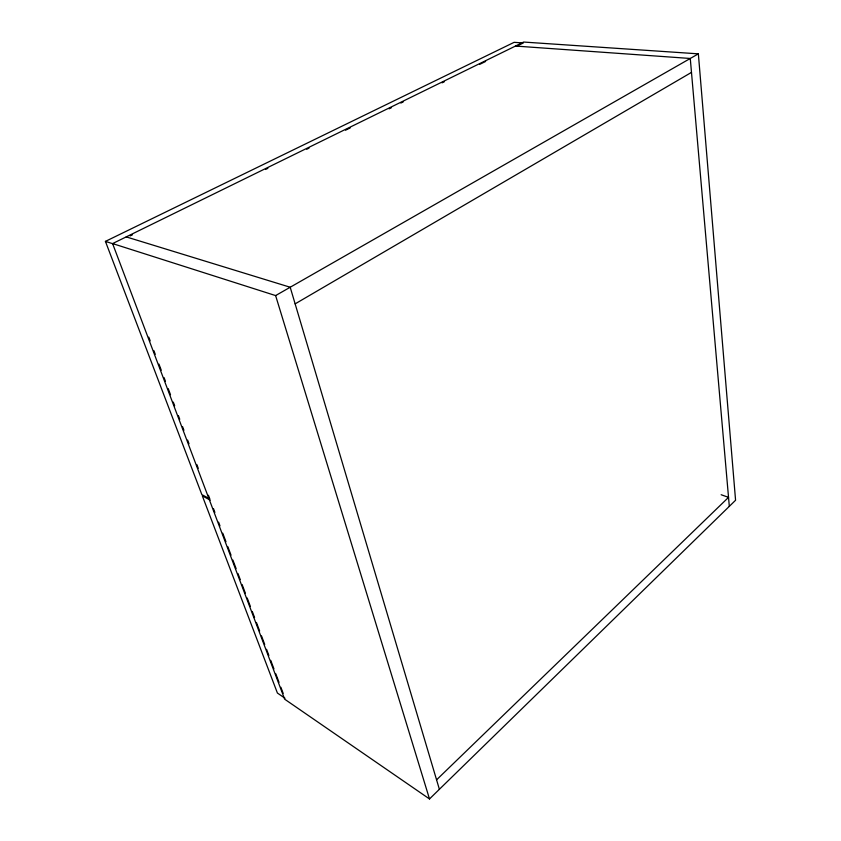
<?xml version="1.0" encoding="UTF-8"?>
<svg xmlns="http://www.w3.org/2000/svg" width="841" height="841" viewBox="0 0 841 841"><rect width="100%" height="100%" fill="white"/><g stroke="black" fill="none" stroke-linecap="round" stroke-linejoin="round"><path stroke-width="1.26" d="M429.499 798.95L735.57 500.248L698.356 53.845L523.649 42.05L112.589 243.575L284.668 699.197L429.499 798.95L275.617 295.58L112.589 243.575M436.574 779.838L728.527 497.357L721.158 494.729M295.138 303.864L691.491 72.389M275.617 295.58L698.356 53.845M130.134 235.922L132.489 234.765M265.504 169.483L267.858 168.326M306.713 149.267L309.057 148.111M345.556 130.197L350.266 127.885M389.11 108.825L391.464 107.669M400.884 103.044L403.238 101.887M442.082 82.828L444.437 81.672M479.748 64.337L485.635 61.446M517.415 45.845L523.302 42.965L514.114 42.334L105.43 241.388L201.851 494.603L209.819 498.913L208.431 495.233M515.47 46.055L690.272 58.471L729.315 506.345M126.224 236.889L290.198 287.244L439.38 789.3M105.43 241.388L113.651 244.016M210.282 500.153L202.324 495.843L277.404 693.026L285.015 698.261M148.794 337.146L150.182 340.826M153.871 350.634L155.259 354.303M158.96 364.111L161.272 370.24M164.048 377.588L165.435 381.267M168.211 388.616L170.523 394.744M173.288 402.103L174.676 405.772M178.376 415.58L179.764 419.26M182.539 426.608L183.927 430.287M187.627 440.085L189.015 443.764M196.868 464.6L198.255 468.279M213.509 508.721L214.897 512.39M218.586 522.166L219.974 525.835M222.739 533.173L225.966 541.73M227.816 546.629L231.044 555.186M232.894 560.074L236.121 568.642M237.961 573.53L240.274 579.638M242.113 584.537L245.341 593.094M247.191 597.983L250.418 606.55M252.268 611.439L254.571 617.546M256.421 622.445L259.648 631.002M261.488 635.891L264.715 644.448M266.565 649.347L268.868 655.454M270.718 660.353L273.945 668.91M275.795 673.799L279.023 682.356M280.862 687.255L283.175 693.362"/></g></svg>
